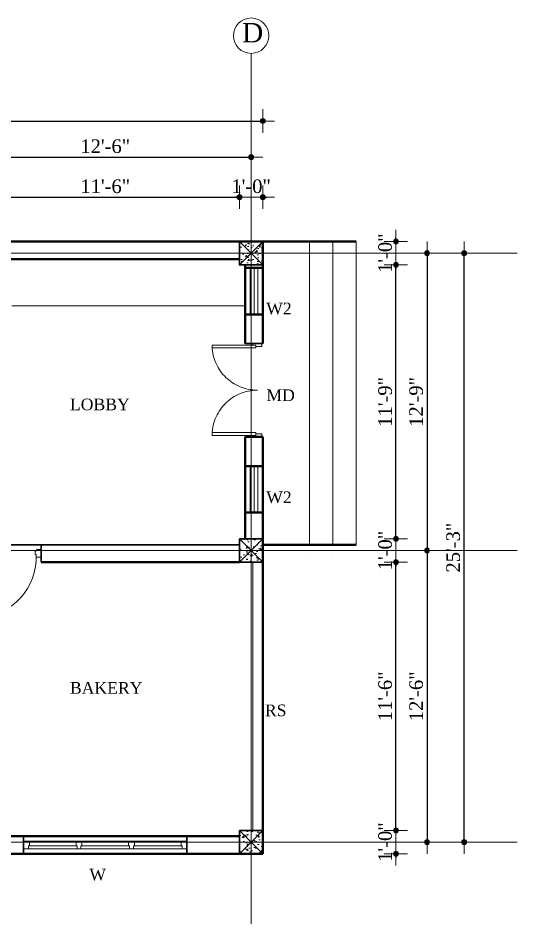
# Model space of a CAD drawing. Header units: inches. Extents: x 897 to 49934, y -34925 to -18564.
# Drawn here: x 2929.5 to 3186, y -24338.1 to -23875.9 of the extents above; entities that cross this region are included whole.
import ezdxf

# ---------------------------------------------------------------- set-up
doc = ezdxf.new("R2010")
doc.units = ezdxf.units.IN
doc.header["$LTSCALE"] = 35
doc.header["$MEASUREMENT"] = 0
doc.header["$PDMODE"] = 34
doc.linetypes.add('PROYECCION', pattern=[19.05, 12.7, -6.35])
for name, color, linetype, lineweight in [('SES- Door&Window', 21, 'Continuous', 15), ('SES-DIMENSION', 142, 'Continuous', 13), ('SES-Elevation', 4, 'Continuous', 15), ('SES-Furniture', 45, 'Continuous', 5), ('SES-HACTH', 8, 'Continuous', 13), ('SES-REBARS', 1, 'Continuous', 40), ('SES-Set Back Line', 2, 'Continuous', 15), ('SES-Staircase', 134, 'Continuous', 13), ('SES-TEXT', 3, 'Continuous', 20), ('SES-Wall Plan', 6, 'Continuous', 30)]:
    doc.layers.add(name, color=color, linetype=linetype, lineweight=lineweight)
doc.styles.add('7 INCH', font='times.ttf', dxfattribs={"height": 7})
doc.styles.add('SES-ARAIL', font='times.ttf', dxfattribs={"height": 6})
doc.linetypes.add('ZIGZAG', pattern='A,0.0001,-0.2,[131,ltypeshp.shx,S=0.2,R=0,X=-0.2,Y=0],-0.4,[131,ltypeshp.shx,S=0.2,R=180,X=0.2,Y=0],-0.2', length=0.8001)
doc.dimstyles.new('7 INCH', dxfattribs={"dimscale": 0, "dimtxt": 7, "dimasz": 1, "dimexe": 2, "dimexo": 9, "dimgap": 2, "dimtad": 1, "dimdec": 0, "dimzin": 3, "dimdsep": 46, "dimlunit": 4, "dimtxsty": '7 INCH', "dimblk": 'DIM', "dimcen": 3, "dimdle": 3, "dimse1": 1, "dimse2": 1, "dimclrd": 256, "dimclre": 256, "dimclrt": 7, "dimadec": 1, "dimazin": 2, "dimtfac": 1, "dimtdec": 0, "dimtix": 1, "dimtofl": 0, "dimtmove": 2, "dimatfit": 3, "dimldrblk": 'ARW', "dimfxl": 2, "dimfrac": 2, "dimtolj": 2, "dimtzin": 0, "dimarcsym": 0})

# ---------------------------------------------------------------- blocks, each defined once
blk = doc.blocks.new('c11')
at = {"layer": 'SES-HACTH', "linetype": 'ByBlock'}
h = blk.add_hatch(dxfattribs=at)
h.set_pattern_fill('AR-CONC', color=256)
h.set_pattern_definition([(50, (-20422.33, 19414.4167), (7.1726018, -0.6275213), [0.75, -8.25]), (355, (-20422.33, 19414.417), (-1.3875133, 7.5219213), [0.6, -6.6]), (100.451444, (-20421.732, 19414.3644), (5.7850885, 6.8943999), [0.637402, -7.0114211]), (46.1842, (-20422.33, 19416.417), (10.6724133, -1.6551928), [1.125, -12.375]), (96.635635, (-20421.441, 19416.279), (9.3466195, 9.741186), [0.9561034, -10.5171376]), (351.184164, (-20422.33, 19416.417), (9.3466195, 9.741186), [0.9, -9.9]), (21, (-20421.33, 19415.9167), (5.9690705, -4.0261889), [0.75, -8.25]), (326, (-20421.33, 19415.917), (2.4331533, 7.2515005), [0.6, -6.6]), (71.451445, (-20420.8325, 19415.581), (8.4022238, 3.2253115), [0.6374019, -7.0114211]), (37.5, (-20422.33, 19414.4167), (0.12159855, 3.32893854), [0, -6.52, 0, -6.7, 0, -6.625]), (7.5, (-20422.33, 19414.4167), (2.63069537, 3.9441171), [0, -3.82, 0, -6.37, 0, -2.525]), (327.5, (-20424.56, 19414.4167), (5.33822436, -0.22554872), [0, -2.5, 0, -7.8, 0, -10.35]), (317.5, (-20425.56, 19414.4167), (5.8318617, 1.0010498), [0, -3.25, 0, -5.18, 0, -7.35])])
h.paths.add_polyline_path([(-6, 6), (-6, -6), (6, -6), (6, 6)])
for p, q in [((-6, 6), (6, -6)), ((6, 6), (-6, -6))]:
    blk.add_line(p, q, dxfattribs=at)
at = {"layer": 'SES-Wall Plan', "linetype": 'ByBlock'}
blk.add_lwpolyline([(-6, 6), (6, 6), (6, -6), (-6, -6)], close=True, dxfattribs=at)
blk = doc.blocks.new('3ls')
at = {"layer": 'SES- Door&Window'}
for p, q in [((-36, -2.5), (-34, -2.5)), ((-34, -2.5), (-33, -3.5)), ((-33, -5), (-33, -3.5)), ((-2, -2.5), (-3, -3.5)), ((-3, -5), (-3, -3.5)), ((0, -2.5), (-2, -2.5)), ((-36, -6.5), (-33.5, -6.5)), ((-33.5, -6.5), (-33.5, -5)), ((-33.5, -5), (-33, -5)), ((-2.5, -5), (-3, -5)), ((-2.5, -6.5), (-2.5, -5)), ((0, -6.5), (-2.5, -6.5))]:
    blk.add_line(p, q, dxfattribs=at)
blk.add_lwpolyline([(-2.5, -6.5), (-2.5, -37.5), (-4, -37.5), (-4, -6.5)], close=True, dxfattribs=at)
blk.add_arc((-2.5, -6.5), 31.04, 177.2298, 267.2298, dxfattribs=at)
at = {"layer": 'SES-Wall Plan', "color": 6, "ltscale": 2}
for p, q in [((-36, -6.5), (-36, -1.5)), ((0, -6.5), (0, -1.5))]:
    blk.add_line(p, q, dxfattribs=at)
blk = doc.blocks.new('6H')
at = {"layer": 'SES- Door&Window'}
for p, q in [((-78, -2.5), (-75.5, -2.5)), ((-75.5, -2.5), (3.5, -2.5)), ((-75.5, -2.5), (-75.5, -4)), ((-75.5, -4), (-75, -4)), ((-50.5, -4), (-75.5, -4)), ((-75, -4), (-75, -6.5)), ((-51, -4), (-51, -6.5)), ((-50.5, -2.5), (-50.5, -4)), ((-48.5, -2.5), (-48.5, -4)), ((-48.5, -4), (-48, -4)), ((-23.5, -4), (-48.5, -4)), ((-48, -4), (-48, -6.5)), ((-24, -4), (-24, -6.5)), ((-23.5, -4), (-24, -4)), ((-23.5, -2.5), (-23.5, -4)), ((-21.5, -2.5), (-21.5, -4)), ((3, -4), (-21.5, -4)), ((-21, -4), (-21, -6.5)), ((3, -4), (3, -6.5)), ((3.5, -4), (3, -4)), ((6, -2.5), (3.5, -2.5)), ((3.5, -2.5), (3.5, -4)), ((-78, -6.5), (-75, -6.5)), ((3, -6.5), (-75, -6.5)), ((6, -6.5), (3, -6.5))]:
    blk.add_line(p, q, dxfattribs=at)
at = {"layer": 'SES-Wall Plan'}
for p, q in [((-78, -9), (-78, 0)), ((-78, -9), (-78, 0)), ((6, -9), (6, 0))]:
    blk.add_line(p, q, dxfattribs=at)
blk.add_lwpolyline([(6, 0), (-78, 0), (-78, -9), (6, -9)], close=True, dxfattribs=at)
blk = doc.blocks.new('DIM')
at = {"layer": 'SES-DIMENSION'}
h = blk.add_hatch(color=256, dxfattribs=at)
h.paths.add_polyline_path([(0, 1.28), (0, 0), (1.28, 0, 0.414214)])
h.paths.add_polyline_path([(1.28, 0), (0, 0), (0, -1.28, 0.414214)])
h.paths.add_polyline_path([(0, 0), (-1.28, 0, 0.414214), (0, -1.28)])
h.paths.add_polyline_path([(0, 1.28, 0.414214), (-1.28, 0), (0, 0)])
for p, q in [((0, 6), (0, -6)), ((-6, 0), (6, 0))]:
    blk.add_line(p, q, dxfattribs=at)
blk.add_circle((0, 0), 1.28, dxfattribs=at)
blk = doc.blocks.new('*D1176')
at = {"layer": 'Defpoints', "color": 0, "linetype": 'ByBlock', "transparency": 16777216}
for p in [(2905.34, -24305.59), (3043.34, -24305.59), (3043.34, -24577.47)]:
    blk.add_point(p, dxfattribs=at)
at = {"layer": 'SES-DIMENSION', "linetype": 'ByBlock', "lineweight": -2, "transparency": 16777216}
blk.add_line((2906.34, -24577.47), (3042.34, -24577.47), dxfattribs=at)
at = {"layer": 'SES-DIMENSION', "linetype": 'ByBlock', "lineweight": -2, "transparency": 16777216, "rotation": 180}
blk.add_blockref('DIM', (2905.34, -24577.47), dxfattribs=at)
at = {"layer": 'SES-DIMENSION', "linetype": 'ByBlock', "lineweight": -2, "transparency": 16777216}
blk.add_blockref('DIM', (3043.34, -24577.47), dxfattribs=at)
at = {"layer": 'SES-DIMENSION', "color": 7, "linetype": 'ByBlock', "transparency": 16777216, "insert": (2974.34, -24571.91), "char_height": 7, "attachment_point": 5, "style": '7 INCH'}
blk.add_mtext('\\A2;11\'-6"', dxfattribs=at)
blk = doc.blocks.new('ARW')
at = {"layer": 'SES-DIMENSION'}
blk.add_lwpolyline([(10, 0, 0, 6, 0), (0, 0, 0, 0, 0), (10, 0, 0, 0, 0)], format="xyseb", dxfattribs=at)
blk = doc.blocks.new('*D1177')
at = {"layer": 'Defpoints', "color": 0, "linetype": 'ByBlock', "transparency": 16777216}
for p in [(3043.34, -24305.59), (3055.34, -24305.59), (3055.34, -24577.47)]:
    blk.add_point(p, dxfattribs=at)
at = {"layer": 'SES-DIMENSION', "linetype": 'ByBlock', "lineweight": -2, "transparency": 16777216}
for p, q in [((3042.34, -24577.47), (3041.34, -24577.47)), ((3056.34, -24577.47), (3057.34, -24577.47))]:
    blk.add_line(p, q, dxfattribs=at)
blk.add_blockref('DIM', (3043.34, -24577.47), dxfattribs=at)
at = {"layer": 'SES-DIMENSION', "linetype": 'ByBlock', "lineweight": -2, "transparency": 16777216, "rotation": 180}
blk.add_blockref('DIM', (3055.34, -24577.47), dxfattribs=at)
at = {"layer": 'SES-DIMENSION', "color": 7, "linetype": 'ByBlock', "transparency": 16777216, "insert": (3049.34, -24571.91), "char_height": 7, "attachment_point": 5, "style": '7 INCH'}
blk.add_mtext('\\A2;1\'-0"', dxfattribs=at)
blk = doc.blocks.new('*D1180')
at = {"layer": 'Defpoints', "color": 0, "linetype": 'ByBlock', "transparency": 16777216}
for p in [(2899.34, -24305.59), (3049.34, -24305.59), (3049.34, -24595.81)]:
    blk.add_point(p, dxfattribs=at)
at = {"layer": 'SES-DIMENSION', "linetype": 'ByBlock', "lineweight": -2, "transparency": 16777216}
blk.add_line((2900.34, -24595.81), (3048.34, -24595.81), dxfattribs=at)
at = {"layer": 'SES-DIMENSION', "linetype": 'ByBlock', "lineweight": -2, "transparency": 16777216, "rotation": 180}
blk.add_blockref('DIM', (2899.34, -24595.81), dxfattribs=at)
at = {"layer": 'SES-DIMENSION', "linetype": 'ByBlock', "lineweight": -2, "transparency": 16777216}
blk.add_blockref('DIM', (3049.34, -24595.81), dxfattribs=at)
at = {"layer": 'SES-DIMENSION', "color": 7, "linetype": 'ByBlock', "transparency": 16777216, "insert": (2974.34, -24590.25), "char_height": 7, "attachment_point": 5, "style": '7 INCH'}
blk.add_mtext('\\A2;12\'-6"', dxfattribs=at)
blk = doc.blocks.new('*D1181')
at = {"layer": 'Defpoints', "color": 0, "linetype": 'ByBlock', "transparency": 16777216}
for p in [(2605.34, -24305.59), (3055.34, -24305.59), (3055.34, -24613.18)]:
    blk.add_point(p, dxfattribs=at)
at = {"layer": 'SES-DIMENSION', "linetype": 'ByBlock', "lineweight": -2, "transparency": 16777216}
blk.add_line((2606.34, -24613.18), (3054.34, -24613.18), dxfattribs=at)
at = {"layer": 'SES-DIMENSION', "linetype": 'ByBlock', "lineweight": -2, "transparency": 16777216, "rotation": 180}
blk.add_blockref('DIM', (2605.34, -24613.18), dxfattribs=at)
at = {"layer": 'SES-DIMENSION', "linetype": 'ByBlock', "lineweight": -2, "transparency": 16777216}
blk.add_blockref('DIM', (3055.34, -24613.18), dxfattribs=at)
at = {"layer": 'SES-DIMENSION', "color": 7, "linetype": 'ByBlock', "transparency": 16777216, "insert": (2830.34, -24607.61), "char_height": 7, "attachment_point": 5, "style": '7 INCH'}
blk.add_mtext('\\A2;37\'-6"', dxfattribs=at)
blk = doc.blocks.new('*D1195')
at = {"layer": 'Defpoints', "color": 0, "linetype": 'ByBlock', "transparency": 16777216}
for p in [(3043.34, -23967.99), (2905.34, -23990.81), (3043.34, -23990.81)]:
    blk.add_point(p, dxfattribs=at)
at = {"layer": 'SES-DIMENSION', "linetype": 'ByBlock', "lineweight": -2, "transparency": 16777216}
blk.add_line((2906.34, -23967.99), (3042.34, -23967.99), dxfattribs=at)
at = {"layer": 'SES-DIMENSION', "linetype": 'ByBlock', "lineweight": -2, "transparency": 16777216, "rotation": 180}
blk.add_blockref('DIM', (2905.34, -23967.99), dxfattribs=at)
at = {"layer": 'SES-DIMENSION', "linetype": 'ByBlock', "lineweight": -2, "transparency": 16777216}
blk.add_blockref('DIM', (3043.34, -23967.99), dxfattribs=at)
at = {"layer": 'SES-DIMENSION', "color": 7, "linetype": 'ByBlock', "transparency": 16777216, "insert": (2974.34, -23962.43), "char_height": 7, "attachment_point": 5, "style": '7 INCH'}
blk.add_mtext('\\A2;11\'-6"', dxfattribs=at)
blk = doc.blocks.new('*D1196')
at = {"layer": 'Defpoints', "color": 0, "linetype": 'ByBlock', "transparency": 16777216}
for p in [(3055.34, -23967.99), (3043.34, -23990.81), (3055.34, -23990.81)]:
    blk.add_point(p, dxfattribs=at)
at = {"layer": 'SES-DIMENSION', "linetype": 'ByBlock', "lineweight": -2, "transparency": 16777216}
for p, q in [((3042.34, -23967.99), (3041.34, -23967.99)), ((3056.34, -23967.99), (3057.34, -23967.99))]:
    blk.add_line(p, q, dxfattribs=at)
blk.add_blockref('DIM', (3043.34, -23967.99), dxfattribs=at)
at = {"layer": 'SES-DIMENSION', "linetype": 'ByBlock', "lineweight": -2, "transparency": 16777216, "rotation": 180}
blk.add_blockref('DIM', (3055.34, -23967.99), dxfattribs=at)
at = {"layer": 'SES-DIMENSION', "color": 7, "linetype": 'ByBlock', "transparency": 16777216, "insert": (3049.34, -23962.43), "char_height": 7, "attachment_point": 5, "style": '7 INCH'}
blk.add_mtext('\\A2;1\'-0"', dxfattribs=at)
blk = doc.blocks.new('*D1199')
at = {"layer": 'Defpoints', "color": 0, "linetype": 'ByBlock', "transparency": 16777216}
for p in [(3049.34, -23947.41), (2899.34, -23990.81), (3049.34, -23990.81)]:
    blk.add_point(p, dxfattribs=at)
at = {"layer": 'SES-DIMENSION', "linetype": 'ByBlock', "lineweight": -2, "transparency": 16777216}
blk.add_line((2900.34, -23947.41), (3048.34, -23947.41), dxfattribs=at)
at = {"layer": 'SES-DIMENSION', "linetype": 'ByBlock', "lineweight": -2, "transparency": 16777216, "rotation": 180}
blk.add_blockref('DIM', (2899.34, -23947.41), dxfattribs=at)
at = {"layer": 'SES-DIMENSION', "linetype": 'ByBlock', "lineweight": -2, "transparency": 16777216}
blk.add_blockref('DIM', (3049.34, -23947.41), dxfattribs=at)
at = {"layer": 'SES-DIMENSION', "color": 7, "linetype": 'ByBlock', "transparency": 16777216, "insert": (2974.34, -23941.84), "char_height": 7, "attachment_point": 5, "style": '7 INCH'}
blk.add_mtext('\\A2;12\'-6"', dxfattribs=at)
blk = doc.blocks.new('*D1200')
at = {"layer": 'Defpoints', "color": 0, "linetype": 'ByBlock', "transparency": 16777216}
for p in [(3055.34, -23928.84), (2605.34, -23990.81), (3055.34, -23990.81)]:
    blk.add_point(p, dxfattribs=at)
at = {"layer": 'SES-DIMENSION', "linetype": 'ByBlock', "lineweight": -2, "transparency": 16777216}
blk.add_line((2606.34, -23928.84), (3054.34, -23928.84), dxfattribs=at)
at = {"layer": 'SES-DIMENSION', "linetype": 'ByBlock', "lineweight": -2, "transparency": 16777216, "rotation": 180}
blk.add_blockref('DIM', (2605.34, -23928.84), dxfattribs=at)
at = {"layer": 'SES-DIMENSION', "linetype": 'ByBlock', "lineweight": -2, "transparency": 16777216}
blk.add_blockref('DIM', (3055.34, -23928.84), dxfattribs=at)
at = {"layer": 'SES-DIMENSION', "color": 7, "linetype": 'ByBlock', "transparency": 16777216, "insert": (2830.34, -23923.27), "char_height": 7, "attachment_point": 5, "style": '7 INCH'}
blk.add_mtext('\\A2;37\'-6"', dxfattribs=at)
blk = doc.blocks.new('*D1201')
at = {"layer": 'Defpoints', "color": 0, "linetype": 'ByBlock', "transparency": 16777216}
for p in [(3055.34, -24293.59), (3123.8, -24293.59), (3055.34, -24305.59)]:
    blk.add_point(p, dxfattribs=at)
at = {"layer": 'SES-DIMENSION', "linetype": 'ByBlock', "lineweight": -2, "transparency": 16777216}
for p, q in [((3123.8, -24292.59), (3123.8, -24291.59)), ((3123.8, -24306.59), (3123.8, -24307.59))]:
    blk.add_line(p, q, dxfattribs=at)
for p, rotation in [((3123.8, -24293.59), 270), ((3123.8, -24305.59), 90)]:
    blk.add_blockref('DIM', p, dxfattribs=dict(at, rotation=rotation))
at = {"layer": 'SES-DIMENSION', "color": 7, "linetype": 'ByBlock', "transparency": 16777216, "insert": (3118.24, -24299.59), "char_height": 7, "attachment_point": 5, "rotation": 90, "style": '7 INCH'}
blk.add_mtext('\\A2;1\'-0"', dxfattribs=at)
blk = doc.blocks.new('*D1202')
at = {"layer": 'Defpoints', "color": 0, "linetype": 'ByBlock', "transparency": 16777216}
for p in [(3055.34, -24155.7), (3123.8, -24155.7), (3055.34, -24293.59)]:
    blk.add_point(p, dxfattribs=at)
at = {"layer": 'SES-DIMENSION', "linetype": 'ByBlock', "lineweight": -2, "transparency": 16777216}
blk.add_line((3123.8, -24292.59), (3123.8, -24156.7), dxfattribs=at)
for p, rotation in [((3123.8, -24155.7), 90), ((3123.8, -24293.59), 270)]:
    blk.add_blockref('DIM', p, dxfattribs=dict(at, rotation=rotation))
at = {"layer": 'SES-DIMENSION', "color": 7, "linetype": 'ByBlock', "transparency": 16777216, "insert": (3118.24, -24224.65), "char_height": 7, "attachment_point": 5, "rotation": 90, "style": '7 INCH'}
blk.add_mtext('\\A2;11\'-6"', dxfattribs=at)
blk = doc.blocks.new('*D1203')
at = {"layer": 'Defpoints', "color": 0, "linetype": 'ByBlock', "transparency": 16777216}
for p in [(3055.34, -24143.7), (3123.8, -24143.7), (3055.34, -24155.7)]:
    blk.add_point(p, dxfattribs=at)
at = {"layer": 'SES-DIMENSION', "linetype": 'ByBlock', "lineweight": -2, "transparency": 16777216}
for p, q in [((3123.8, -24142.7), (3123.8, -24141.7)), ((3123.8, -24156.7), (3123.8, -24157.7))]:
    blk.add_line(p, q, dxfattribs=at)
for p, rotation in [((3123.8, -24143.7), 270), ((3123.8, -24155.7), 90)]:
    blk.add_blockref('DIM', p, dxfattribs=dict(at, rotation=rotation))
at = {"layer": 'SES-DIMENSION', "color": 7, "linetype": 'ByBlock', "transparency": 16777216, "insert": (3118.24, -24149.7), "char_height": 7, "attachment_point": 5, "rotation": 90, "style": '7 INCH'}
blk.add_mtext('\\A2;1\'-0"', dxfattribs=at)
blk = doc.blocks.new('*D1204')
at = {"layer": 'Defpoints', "color": 0, "linetype": 'ByBlock', "transparency": 16777216}
for p in [(3055.34, -24002.81), (3123.8, -24002.81), (3055.34, -24143.7)]:
    blk.add_point(p, dxfattribs=at)
at = {"layer": 'SES-DIMENSION', "linetype": 'ByBlock', "lineweight": -2, "transparency": 16777216}
blk.add_line((3123.8, -24142.7), (3123.8, -24003.81), dxfattribs=at)
for p, rotation in [((3123.8, -24002.81), 90), ((3123.8, -24143.7), 270)]:
    blk.add_blockref('DIM', p, dxfattribs=dict(at, rotation=rotation))
at = {"layer": 'SES-DIMENSION', "color": 7, "linetype": 'ByBlock', "transparency": 16777216, "insert": (3118.23, -24073.26), "char_height": 7, "attachment_point": 5, "rotation": 90, "style": '7 INCH'}
blk.add_mtext('\\A2;11\'-9"', dxfattribs=at)
blk = doc.blocks.new('*D1205')
at = {"layer": 'Defpoints', "color": 0, "linetype": 'ByBlock', "transparency": 16777216}
for p in [(3055.34, -23990.81), (3123.8, -23990.81), (3055.34, -24002.81)]:
    blk.add_point(p, dxfattribs=at)
at = {"layer": 'SES-DIMENSION', "linetype": 'ByBlock', "lineweight": -2, "transparency": 16777216}
for p, q in [((3123.8, -23989.81), (3123.8, -23988.81)), ((3123.8, -24003.81), (3123.8, -24004.81))]:
    blk.add_line(p, q, dxfattribs=at)
for p, rotation in [((3123.8, -23990.81), 270), ((3123.8, -24002.81), 90)]:
    blk.add_blockref('DIM', p, dxfattribs=dict(at, rotation=rotation))
at = {"layer": 'SES-DIMENSION', "color": 7, "linetype": 'ByBlock', "transparency": 16777216, "insert": (3118.24, -23996.81), "char_height": 7, "attachment_point": 5, "rotation": 90, "style": '7 INCH'}
blk.add_mtext('\\A2;1\'-0"', dxfattribs=at)
blk = doc.blocks.new('*D1206')
at = {"layer": 'Defpoints', "color": 0, "linetype": 'ByBlock', "transparency": 16777216}
for p in [(3055.34, -23996.81), (3055.34, -24149.7), (3139.76, -24149.7)]:
    blk.add_point(p, dxfattribs=at)
at = {"layer": 'SES-DIMENSION', "linetype": 'ByBlock', "lineweight": -2, "transparency": 16777216}
blk.add_line((3139.76, -23997.81), (3139.76, -24148.7), dxfattribs=at)
for p, rotation in [((3139.76, -23996.81), 90), ((3139.76, -24149.7), 270)]:
    blk.add_blockref('DIM', p, dxfattribs=dict(at, rotation=rotation))
at = {"layer": 'SES-DIMENSION', "color": 7, "linetype": 'ByBlock', "transparency": 16777216, "insert": (3134.19, -24073.26), "char_height": 7, "attachment_point": 5, "rotation": 90, "style": '7 INCH'}
blk.add_mtext('\\A2;12\'-9"', dxfattribs=at)
blk = doc.blocks.new('*D1207')
at = {"layer": 'Defpoints', "color": 0, "linetype": 'ByBlock', "transparency": 16777216}
for p in [(3055.34, -24149.7), (3055.34, -24299.59), (3139.76, -24299.59)]:
    blk.add_point(p, dxfattribs=at)
at = {"layer": 'SES-DIMENSION', "linetype": 'ByBlock', "lineweight": -2, "transparency": 16777216}
blk.add_line((3139.76, -24150.7), (3139.76, -24298.59), dxfattribs=at)
for p, rotation in [((3139.76, -24149.7), 90), ((3139.76, -24299.59), 270)]:
    blk.add_blockref('DIM', p, dxfattribs=dict(at, rotation=rotation))
at = {"layer": 'SES-DIMENSION', "color": 7, "linetype": 'ByBlock', "transparency": 16777216, "insert": (3134.2, -24224.65), "char_height": 7, "attachment_point": 5, "rotation": 90, "style": '7 INCH'}
blk.add_mtext('\\A2;12\'-6"', dxfattribs=at)
blk = doc.blocks.new('*D1208')
at = {"layer": 'Defpoints', "color": 0, "linetype": 'ByBlock', "transparency": 16777216}
for p in [(3055.34, -23996.81), (3158.79, -23996.81), (3055.34, -24299.59)]:
    blk.add_point(p, dxfattribs=at)
at = {"layer": 'SES-DIMENSION', "linetype": 'ByBlock', "lineweight": -2, "transparency": 16777216}
blk.add_line((3158.79, -24298.59), (3158.79, -23997.81), dxfattribs=at)
for p, rotation in [((3158.79, -23996.81), 90), ((3158.79, -24299.59), 270)]:
    blk.add_blockref('DIM', p, dxfattribs=dict(at, rotation=rotation))
at = {"layer": 'SES-DIMENSION', "color": 7, "linetype": 'ByBlock', "transparency": 16777216, "insert": (3153.22, -24148.2), "char_height": 7, "attachment_point": 5, "rotation": 90, "style": '7 INCH'}
blk.add_mtext('\\A2;25\'-3"', dxfattribs=at)
blk = doc.blocks.new('PUERTA ABATIBLE SENCILLA-160')
at = {"layer": 'SES-Elevation'}
for p, q in [((-1.575, 0.025), (-1.575, 0.775)), ((-1.575, 0.775), (-1.525, 0.775)), ((-1.525, 0.775), (-1.525, 0.025)), ((-0.075, 0.775), (-0.075, 0.025)), ((-0.025, 0.775), (-0.075, 0.775)), ((-0.025, 0.025), (-0.025, 0.775)), ((-1.6, -0.075), (-1.6, 0.075)), ((-1.6, 0.075), (-1.575, 0.075)), ((-1.575, 0.075), (-1.575, 0.025)), ((-1.575, 0.025), (-1.55, 0.025)), ((-1.525, 0.025), (-1.575, 0.025)), ((-1.55, 0.025), (-1.55, -0.075)), ((-0.075, 0.025), (-0.025, 0.025)), ((-0.05, 0.025), (-0.05, -0.075)), ((-0.025, 0.025), (-0.05, 0.025)), ((0, 0.075), (-0.025, 0.075)), ((-0.025, 0.075), (-0.025, 0.025)), ((0, -0.075), (0, 0.075)), ((-1.55, -0.075), (-1.6, -0.075)), ((-0.05, -0.075), (0, -0.075))]:
    blk.add_line(p, q, dxfattribs=at)
at = {"layer": 'SES-Elevation', "color": 1, "linetype": 'PROYECCION'}
for centre, start, end in [((-1.575, 0), 0, 88.135), ((-0.025, 0), 91.865, 180)]:
    blk.add_arc(centre, 0.775, start, end, dxfattribs=at)

msp = doc.modelspace()

# ---------------------------------------------------------------- linework, layer by layer
at = {"layer": 'SES- Door&Window', "linetype": 'ZIGZAG', "ltscale": 0.25}
msp.add_line((3050.24, -24293.59), (3050.24, -24155.7), dxfattribs=at)
at = {"layer": 'SES- Door&Window', "linetype": 'ByBlock'}
for points in [[(3048.84, -24004.32), (3048.84, -24028.26)], [(3050.84, -24004.32), (3050.84, -24028.26)], [(3052.84, -24004.32), (3052.84, -24028.26)], [(3048.84, -24106.25), (3048.84, -24130.19)], [(3050.84, -24106.25), (3050.84, -24130.19)], [(3052.84, -24106.25), (3052.84, -24130.19)]]:
    msp.add_lwpolyline(points, dxfattribs=at)
at = {"layer": 'SES-DIMENSION'}
msp.add_circle((3049.34, -23884.97), 9.09, dxfattribs=at)
at = {"layer": 'SES-Furniture', "linetype": 'ByBlock'}
msp.add_lwpolyline([(2926.34, -24023.81), (3046.34, -24023.81)], dxfattribs=at)
at = {"layer": 'SES-REBARS', "color": 6, "linetype": 'ByBlock'}
for p, q in [((3055.34, -24043.26), (3055.34, -23990.81)), ((3055.34, -23990.81), (3103.32, -23990.81)), ((3046.34, -24043.26), (3046.34, -24002.81)), ((3055.34, -24004.32), (3046.34, -24004.32)), ((3046.34, -24028.26), (3055.34, -24028.26)), ((3046.34, -24143.7), (3046.34, -24091.26)), ((3046.34, -24091.26), (3055.34, -24091.26)), ((3055.34, -24305.59), (3055.34, -24091.26)), ((3055.34, -24106.25), (3046.34, -24106.25)), ((3055.34, -24130.19), (3046.34, -24130.19)), ((3055.34, -24146.7), (3103.34, -24146.7)), ((2941.34, -24155.7), (3043.34, -24155.7)), ((3079.34, -24152.7), (3079.34, -24152.71)), ((3091.34, -24152.7), (3091.34, -24152.7)), ((3043.34, -24296.59), (2905.34, -24296.59)), ((3055.34, -24305.59), (2767.34, -24305.59))]:
    msp.add_line(p, q, dxfattribs=at)
for points in [[(3055.34, -23990.81), (2605.34, -23990.81)], [(2767.34, -23999.81), (3043.34, -23999.81)]]:
    msp.add_lwpolyline(points, dxfattribs=at)
at = {"layer": 'SES-Set Back Line'}
for p, q in [((3049.34, -23894.06), (3049.34, -24650.23)), ((3186.02, -23996.81), (2514.88, -23996.81)), ((3186.02, -24149.7), (2514.88, -24149.7)), ((3186.02, -24299.59), (2514.88, -24299.59))]:
    msp.add_line(p, q, dxfattribs=at)
at = {"layer": 'SES-Staircase', "linetype": 'ByBlock'}
for p, q in [((3079.32, -23990.81), (3079.34, -24146.7)), ((3091.32, -23990.81), (3091.34, -24146.7)), ((3103.32, -23990.81), (3103.34, -24146.7))]:
    msp.add_line(p, q, dxfattribs=at)
msp.add_lwpolyline([(3088.34, -24146.7), (3103.34, -24146.7)], dxfattribs=at)
at = {"layer": 'SES-Wall Plan', "linetype": 'ByBlock'}
for p, q in [((3043.34, -24146.7), (2905.34, -24146.7)), ((2941.34, -24146.7), (2941.34, -24155.7))]:
    msp.add_line(p, q, dxfattribs=at)
msp.add_lwpolyline([(3055.34, -24043.26), (3046.34, -24043.26)], dxfattribs=at)

# ---------------------------------------------------------------- block references
at = {"layer": 'SES-Elevation', "xscale": 30.00000000000143, "yscale": 30.00000000000143, "zscale": 30.00000000000143, "rotation": 90}
msp.add_blockref('PUERTA ABATIBLE SENCILLA-160', (3052.53, -24043.26), dxfattribs=at)
at = {"layer": 'SES-HACTH', "ltscale": 2, "xscale": -1}
msp.add_blockref('3ls', (2905.34, -24146.64), dxfattribs=at)
at = {"layer": 'SES-HACTH', "ltscale": 2, "xscale": -1, "rotation": 180}
msp.add_blockref('6H', (3010.34, -24305.59), dxfattribs=at)
at = {"layer": 'SES-REBARS', "linetype": 'ByBlock'}
for p in [(3049.34, -23996.81), (3049.34, -24149.7), (3049.34, -24299.59)]:
    msp.add_blockref('c11', p, dxfattribs=at)

# ---------------------------------------------------------------- texts
at = {"layer": 'SES-TEXT', "ltscale": 2, "style": 'SES-ARAIL'}
for s, height, p in [('D', 10, (3044.67, -23888.45)), ('W2', 6, (3057.11, -24028.24)), ('W2', 6, (3057.11, -24125.33)), ('RS', 6, (3056.42, -24234.86)), ('W', 6, (2966.19, -24319.28))]:
    msp.add_text(s, height=height, dxfattribs=at).set_placement(p)
at = {"layer": 'SES-TEXT', "char_height": 6, "width": 106.1211, "attachment_point": 1, "style": 'SES-ARAIL'}
for s, insert in [('MD', (3057.21, -24066.85)), ('LOBBY', (2956.21, -24071.56)), ('BAKERY', (2956.21, -24217.31))]:
    msp.add_mtext(s, dxfattribs=dict(at, insert=insert))

# ---------------------------------------------------------------- dimensions: what is measured, and where the dimension line sits
at = {"layer": 'SES-DIMENSION', "linetype": 'ByBlock'}
for base, p1, p2, picture, middle in [((3055.34, -23928.84), (2605.34, -23990.81), (3055.34, -23990.81), '*D1200', (2830.34, -23923.27)), ((3049.34, -23947.41), (2899.34, -23990.81), (3049.34, -23990.81), '*D1199', (2974.34, -23941.84)), ((3043.34, -23967.99), (2905.34, -23990.81), (3043.34, -23990.81), '*D1195', (2974.34, -23962.43)), ((3055.34, -23967.99), (3043.34, -23990.81), (3055.34, -23990.81), '*D1196', (3049.34, -23962.43)), ((3055.34, -24613.18), (2605.34, -24305.59), (3055.34, -24305.59), '*D1181', (2830.34, -24607.61)), ((3049.34, -24595.81), (2899.34, -24305.59), (3049.34, -24305.59), '*D1180', (2974.34, -24590.25)), ((3043.34, -24577.47), (2905.34, -24305.59), (3043.34, -24305.59), '*D1176', (2974.34, -24571.91)), ((3055.34, -24577.47), (3043.34, -24305.59), (3055.34, -24305.59), '*D1177', (3049.34, -24571.91))]:
    dim = msp.add_linear_dim(base=base, p1=p1, p2=p2, dimstyle='7 INCH', override={"dimscale": 1}, dxfattribs=at)
    dim.commit()
    dim.dimension.update_dxf_attribs({"geometry": picture, "text_midpoint": middle})
for base, p1, p2, picture, middle in [((3123.8, -23990.81), (3055.34, -24002.81), (3055.34, -23990.81), '*D1205', (3118.24, -23996.81)), ((3139.76, -24149.7), (3055.34, -23996.81), (3055.34, -24149.7), '*D1206', (3134.19, -24073.26)), ((3158.79, -23996.81), (3055.34, -24299.59), (3055.34, -23996.81), '*D1208', (3153.22, -24148.2)), ((3123.8, -24002.81), (3055.34, -24143.7), (3055.34, -24002.81), '*D1204', (3118.23, -24073.26)), ((3123.8, -24143.7), (3055.34, -24155.7), (3055.34, -24143.7), '*D1203', (3118.24, -24149.7)), ((3139.76, -24299.59), (3055.34, -24149.7), (3055.34, -24299.59), '*D1207', (3134.2, -24224.65)), ((3123.8, -24155.7), (3055.34, -24293.59), (3055.34, -24155.7), '*D1202', (3118.24, -24224.65)), ((3123.8, -24293.59), (3055.34, -24305.59), (3055.34, -24293.59), '*D1201', (3118.24, -24299.59))]:
    dim = msp.add_linear_dim(base=base, p1=p1, p2=p2, angle=90, dimstyle='7 INCH', override={"dimscale": 1}, dxfattribs=at)
    dim.commit()
    dim.dimension.update_dxf_attribs({"geometry": picture, "text_midpoint": middle})

doc.saveas('drawing.dxf')
